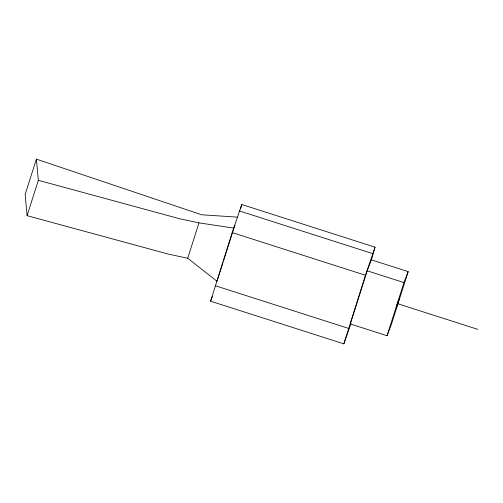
<?xml version="1.0" encoding="UTF-8"?>
<svg xmlns="http://www.w3.org/2000/svg" width="503" height="503" viewBox="0 0 503 503"><rect width="100%" height="100%" fill="white"/><g stroke="black" fill="none" stroke-linecap="round" stroke-linejoin="round"><path stroke-width="0.75" d="M240.497 208.978L241.78 204.501L375.043 247.18L371.409 259.856L367.184 270.815L350.283 323.957L387.046 335.727L391.271 324.768L408.172 271.626L371.409 259.856M396.729 306.579L398.98 299.492L396.232 307.861L398.483 300.775M351.037 323.372L343.857 343.863L210.594 301.19L232.197 232.587L241.78 204.501M343.857 343.863L365.467 275.26L375.043 247.18M237.372 217.133L201.684 214.787L36.398 159.137L25.15 194.504L27.08 215.668L168.668 254.191L187.72 258.221L217.019 281.278M27.08 215.668L38.329 180.3L36.398 159.137M187.72 258.221L198.968 222.854L233.914 228.136L235.046 225.218M217.252 280.529L222.967 262.566M223.445 261.07L233.914 228.136M387.046 335.727L403.94 282.585L408.172 271.626M210.594 301.19L212.518 296.21M350.283 323.957L350.843 322.492M198.968 222.854L179.917 218.824L38.329 180.3M239.302 210.908L372.572 253.581M367.184 270.815L403.94 282.585M232.197 232.587L365.467 275.26M397.609 303.68L477.85 329.377M215.303 285.729L348.566 328.402"/></g></svg>
